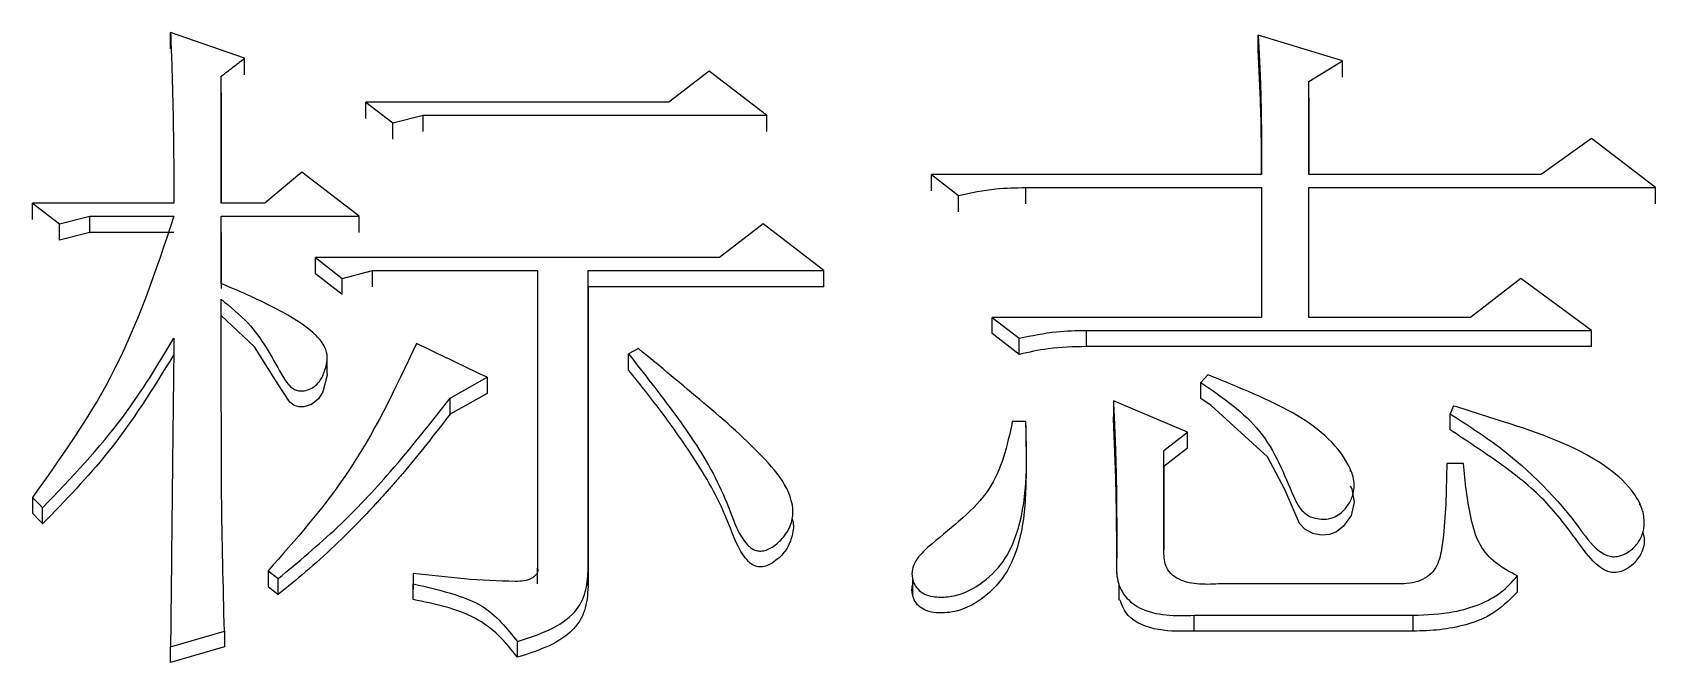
# Model space of a CAD drawing. Header units: millimetres. Extents: x 2085 to 4229, y 754 to 2271.
# Drawn here: x 2597.65 to 2602.86, y 2078.68 to 2080.7 of the extents above; entities that cross this region are included whole.
import ezdxf

# ---------------------------------------------------------------- set-up
doc = ezdxf.new("R2010")
doc.units = ezdxf.units.MM

msp = doc.modelspace()

# ---------------------------------------------------------------- linework, layer by layer
at = {"color": 7, "linetype": 'Continuous', "lineweight": 25}
for p, q in [((2598.3317, 2080.621), (2598.0937, 2080.704)), ((2598.0937, 2080.6508), (2598.0937, 2080.704)), ((2601.8581, 2080.6127), (2601.5877, 2080.6957)), ((2601.5877, 2080.6425), (2601.5877, 2080.6957)), ((2598.3317, 2080.568), (2598.3317, 2080.621)), ((2601.75, 2080.5463), (2601.8581, 2080.6127)), ((2601.8581, 2080.5597), (2601.8581, 2080.6127)), ((2598.256, 2080.1553), (2598.256, 2080.5629)), ((2598.256, 2080.5099), (2598.256, 2080.5629)), ((2599.8245, 2080.5795), (2599.6947, 2080.4799)), ((2600.0084, 2080.4383), (2599.8245, 2080.5795)), ((2598.256, 2080.5099), (2598.256, 2080.1553)), ((2601.75, 2080.247), (2601.75, 2080.5463)), ((2601.75, 2080.4934), (2601.75, 2080.5463)), ((2598.7211, 2080.4799), (2598.8077, 2080.4134)), ((2598.7211, 2080.427), (2598.7211, 2080.4799)), ((2601.75, 2080.4933), (2601.75, 2080.247)), ((2598.8077, 2080.4134), (2598.905, 2080.4383)), ((2598.8077, 2080.3606), (2598.8077, 2080.4134)), ((2598.905, 2080.3855), (2598.905, 2080.4383)), ((2600.0084, 2080.4383), (2600.0084, 2080.3855)), ((2602.6586, 2080.3635), (2602.4964, 2080.247)), ((2602.8642, 2080.2053), (2602.6586, 2080.3635)), ((2598.5156, 2080.2553), (2598.3966, 2080.1553)), ((2598.6995, 2080.1136), (2598.5156, 2080.2553)), ((2600.5384, 2080.247), (2600.625, 2080.1803)), ((2601.5985, 2080.247), (2600.5384, 2080.247)), ((2602.4964, 2080.247), (2601.75, 2080.247)), ((2600.8413, 2080.2053), (2601.5985, 2080.2053)), ((2600.8413, 2080.1528), (2600.8413, 2080.2053)), ((2601.5985, 2080.2053), (2601.5985, 2079.788)), ((2601.75, 2080.2053), (2602.8642, 2080.2053)), ((2601.75, 2079.788), (2601.75, 2080.2053)), ((2601.75, 2080.1528), (2601.75, 2080.2053)), ((2597.6502, 2080.1553), (2597.7368, 2080.0886)), ((2598.1045, 2080.1553), (2597.6502, 2080.1553)), ((2597.6502, 2080.1029), (2597.6502, 2080.1553)), ((2598.3966, 2080.1553), (2598.256, 2080.1553)), ((2600.625, 2080.1278), (2600.625, 2080.1803)), ((2597.7368, 2080.0886), (2597.8341, 2080.1136)), ((2597.7368, 2080.0362), (2597.7368, 2080.0886)), ((2597.8341, 2080.1136), (2598.1045, 2080.1136)), ((2597.8341, 2080.0612), (2597.8341, 2080.1136)), ((2598.256, 2080.1136), (2598.6995, 2080.1136)), ((2598.256, 2079.8967), (2598.256, 2080.1136)), ((2598.256, 2080.0612), (2598.256, 2080.1136)), ((2598.6995, 2080.0612), (2598.6995, 2080.1136)), ((2599.9976, 2080.0886), (2599.8569, 2079.9802)), ((2600.1923, 2079.9384), (2599.9976, 2080.0886)), ((2597.8341, 2080.0612), (2597.7368, 2080.0362)), ((2598.1045, 2080.0612), (2597.8341, 2080.0612)), ((2598.256, 2080.0612), (2598.256, 2079.8806)), ((2598.5589, 2079.9802), (2598.6454, 2079.9133)), ((2599.8569, 2079.9802), (2598.5589, 2079.9802)), ((2598.5589, 2079.9279), (2598.5589, 2079.9802)), ((2598.6454, 2079.8612), (2598.5589, 2079.9279)), ((2598.6454, 2079.9133), (2598.7428, 2079.9384)), ((2598.7428, 2079.9384), (2599.2728, 2079.9384)), ((2598.7428, 2079.8862), (2598.7428, 2079.9384)), ((2599.2728, 2079.9384), (2599.2728, 2078.9821)), ((2599.4351, 2079.9384), (2600.1923, 2079.9384)), ((2599.4351, 2078.9737), (2599.4351, 2079.9384)), ((2599.4351, 2079.8862), (2599.4351, 2079.9384)), ((2600.1923, 2079.8862), (2600.1923, 2079.9384)), ((2598.6454, 2079.8612), (2598.6454, 2079.9133)), ((2599.4351, 2079.8862), (2599.4351, 2078.9228)), ((2600.1923, 2079.8862), (2599.4351, 2079.8862)), ((2602.4315, 2079.9134), (2602.2692, 2079.788)), ((2602.6586, 2079.7462), (2602.4315, 2079.9134)), ((2600.7331, 2079.788), (2600.8197, 2079.7211)), ((2601.5985, 2079.788), (2600.7331, 2079.788)), ((2602.2692, 2079.788), (2601.75, 2079.788)), ((2600.8197, 2079.6691), (2600.7331, 2079.736)), ((2600.8197, 2079.6691), (2600.8197, 2079.7211)), ((2601.036, 2079.7462), (2602.6586, 2079.7462)), ((2601.036, 2079.6942), (2601.036, 2079.7462)), ((2602.6586, 2079.6942), (2602.6586, 2079.7462)), ((2598.597, 2079.6616), (2598.597, 2079.6639)), ((2599.5648, 2079.6189), (2599.5648, 2079.6708)), ((2602.6586, 2079.6942), (2601.036, 2079.6942)), ((2598.597, 2079.6118), (2598.597, 2079.6608)), ((2598.9916, 2079.5284), (2599.1106, 2079.5955)), ((2599.1106, 2079.5955), (2599.1106, 2079.5437)), ((2601.4255, 2079.6038), (2601.4038, 2079.5786)), ((2601.4038, 2079.5269), (2601.4038, 2079.5786)), ((2599.1106, 2079.5437), (2598.9916, 2079.4767)), ((2598.9916, 2079.4767), (2598.9916, 2079.5284)), ((2601.3606, 2079.4194), (2601.1226, 2079.52)), ((2601.1226, 2079.52), (2601.1226, 2079.4684)), ((2602.2043, 2079.4264), (2602.2043, 2079.478)), ((2600.8413, 2079.4529), (2600.7979, 2079.4529)), ((2600.8413, 2079.4411), (2600.8413, 2079.4014)), ((2601.2848, 2079.3606), (2601.3606, 2079.4194)), ((2601.3606, 2079.3679), (2601.3606, 2079.4194)), ((2601.3606, 2079.3679), (2601.2848, 2079.3092)), ((2601.2848, 2079.0411), (2601.2848, 2079.3606)), ((2601.2848, 2079.3092), (2601.2848, 2079.3606)), ((2601.2848, 2079.3092), (2601.2848, 2079.0411)), ((2601.8843, 2079.2931), (2601.8843, 2079.2993)), ((2602.2476, 2079.3186), (2602.1935, 2079.3186)), ((2600.0673, 2079.2459), (2600.0673, 2079.2494)), ((2597.6502, 2079.2095), (2597.6502, 2079.1582)), ((2597.6827, 2079.1246), (2597.6827, 2079.1758)), ((2602.8135, 2079.1845), (2602.8135, 2079.1902)), ((2601.1334, 2078.9649), (2601.1334, 2079.0159)), ((2598.4074, 2078.9738), (2598.4399, 2078.9484)), ((2598.4074, 2078.9738), (2598.4074, 2078.9228)), ((2598.4399, 2078.8975), (2598.4399, 2078.9484)), ((2598.8726, 2078.9653), (2598.8726, 2078.9316)), ((2598.8726, 2078.9653), (2598.8726, 2078.9143)), ((2599.2728, 2078.9312), (2599.2728, 2078.9821)), ((2599.4351, 2078.9228), (2599.4351, 2078.9737)), ((2600.4776, 2078.9465), (2600.4776, 2078.8953)), ((2602.4207, 2078.906), (2602.4207, 2078.9569)), ((2598.4074, 2078.9228), (2598.4399, 2078.8975)), ((2598.8726, 2078.8807), (2598.8726, 2078.9316)), ((2601.1404, 2078.9303), (2601.1404, 2078.8791)), ((2602.0204, 2078.9316), (2601.4687, 2078.9316)), ((2601.3822, 2078.8304), (2602.0853, 2078.8304)), ((2601.3822, 2078.7797), (2601.3822, 2078.8304)), ((2602.0853, 2078.7797), (2602.0853, 2078.8304)), ((2598.0937, 2078.7291), (2598.2668, 2078.7798)), ((2598.2668, 2078.7798), (2598.2668, 2078.7291)), ((2602.0853, 2078.7797), (2601.3822, 2078.7797)), ((2598.0937, 2078.6785), (2598.0937, 2078.7291)), ((2598.2668, 2078.7291), (2598.0937, 2078.6785)), ((2599.2079, 2078.6954), (2599.2079, 2078.746))]:
    msp.add_line(p, q, dxfattribs=at)
at = {"color": 7, "linetype": 'Continuous', "lineweight": 25, "flags": 128}
for points in [[(2599.6947, 2080.4799), (2599.2247, 2080.4799), (2598.7211, 2080.4799)], [(2598.905, 2080.4383), (2599.375, 2080.4383), (2600.0084, 2080.4383)], [(2600.5384, 2080.1944), (2600.5384, 2080.2075), (2600.5384, 2080.2207), (2600.5384, 2080.2338), (2600.5384, 2080.247)], [(2602.8642, 2080.1528), (2602.8642, 2080.166), (2602.8642, 2080.1857), (2602.8642, 2080.2053)], [(2598.5957, 2079.6117), (2598.597, 2079.6023), (2598.5827, 2079.549), (2598.5685, 2079.5261), (2598.5462, 2079.5082), (2598.5217, 2079.5004), (2598.5061, 2079.5004), (2598.4913, 2079.5051), (2598.4772, 2079.5158), (2598.4366, 2079.5773), (2598.3633, 2079.6929), (2598.256, 2079.7945), (2598.256, 2079.7945)], [(2600.7331, 2079.736), (2600.7331, 2079.749), (2600.7331, 2079.762), (2600.7331, 2079.775), (2600.7331, 2079.788)], [(2599.5973, 2079.6875), (2599.581, 2079.6792), (2599.5648, 2079.6708)], [(2601.8828, 2079.247), (2601.8884, 2079.2374), (2601.8961, 2079.1945), (2601.8861, 2079.1516), (2601.8622, 2079.1165), (2601.8397, 2079.099), (2601.8163, 2079.0901), (2601.7909, 2079.0882), (2601.7637, 2079.0934), (2601.7376, 2079.1072), (2601.7202, 2079.1259), (2601.6735, 2079.2352), (2601.6179, 2079.3396), (2601.4366, 2079.5046), (2601.4038, 2079.5269), (2601.4038, 2079.5269)], [(2602.2151, 2079.5033), (2602.2097, 2079.4907), (2602.2043, 2079.4781)]]:
    msp.add_lwpolyline(points, dxfattribs=at)
at = {"color": 7, "linetype": 'Continuous', "lineweight": 25}
for points, knots in [([(2598.0937, 2080.704), (2598.0962, 2080.6377), (2598.1009, 2080.5134), (2598.1038, 2080.3305), (2598.1043, 2080.2137), (2598.1045, 2080.1553)], [0, 0, 0, 0, 0.362921, 0.681445, 1, 1, 1, 1]), ([(2601.5877, 2080.6957), (2601.5878, 2080.693), (2601.5881, 2080.6875), (2601.5886, 2080.6793), (2601.589, 2080.6712), (2601.5894, 2080.663), (2601.5898, 2080.6562), (2601.5901, 2080.6494), (2601.5904, 2080.6426), (2601.5909, 2080.6344), (2601.5912, 2080.6276), (2601.5915, 2080.6208), (2601.5918, 2080.614), (2601.5922, 2080.6058), (2601.5925, 2080.599), (2601.5929, 2080.5922), (2601.5932, 2080.5854), (2601.5934, 2080.5786), (2601.5937, 2080.5718), (2601.594, 2080.565), (2601.5943, 2080.5568), (2601.5946, 2080.55), (2601.5948, 2080.5432), (2601.5951, 2080.5363), (2601.5953, 2080.5295), (2601.5955, 2080.5227), (2601.5957, 2080.5159), (2601.5959, 2080.5077), (2601.5961, 2080.5009), (2601.5963, 2080.4941), (2601.5965, 2080.4872), (2601.5966, 2080.4804), (2601.5968, 2080.4736), (2601.5969, 2080.4668), (2601.5971, 2080.4586), (2601.5972, 2080.4518), (2601.5973, 2080.4449), (2601.5974, 2080.4381), (2601.5975, 2080.4313), (2601.5976, 2080.4245), (2601.5977, 2080.4176), (2601.5978, 2080.4108), (2601.5978, 2080.404), (2601.5979, 2080.3971), (2601.598, 2080.389), (2601.5981, 2080.3821), (2601.5981, 2080.3753), (2601.5982, 2080.3685), (2601.5982, 2080.3616), (2601.5982, 2080.3548), (2601.5983, 2080.348), (2601.5983, 2080.3398), (2601.5983, 2080.3329), (2601.5984, 2080.3261), (2601.5984, 2080.3193), (2601.5984, 2080.3124), (2601.5984, 2080.3056), (2601.5985, 2080.2988), (2601.5985, 2080.2906), (2601.5985, 2080.2837), (2601.5985, 2080.2769), (2601.5985, 2080.2701), (2601.5985, 2080.2632), (2601.5985, 2080.2555), (2601.5985, 2080.2506), (2601.5985, 2080.247)], [0, 0, 0, 0, 0.018243, 0.036487, 0.05473, 0.072974, 0.091217, 0.100339, 0.118582, 0.136826, 0.155069, 0.164191, 0.182434, 0.200678, 0.218921, 0.228043, 0.246286, 0.26453, 0.273652, 0.291895, 0.310138, 0.328382, 0.337504, 0.355747, 0.37399, 0.383112, 0.401356, 0.419599, 0.437843, 0.446964, 0.465208, 0.483451, 0.492573, 0.510816, 0.52906, 0.547303, 0.556425, 0.574668, 0.592912, 0.602033, 0.620277, 0.63852, 0.647642, 0.665886, 0.684129, 0.702372, 0.711494, 0.729738, 0.747981, 0.757103, 0.775346, 0.79359, 0.811833, 0.820955, 0.839198, 0.857442, 0.866563, 0.884807, 0.90305, 0.921294, 0.930415, 0.948659, 0.966902, 0.976024, 1, 1, 1, 1]), ([(2598.256, 2080.5629), (2598.2686, 2080.5726), (2598.2938, 2080.592), (2598.3191, 2080.6113), (2598.3317, 2080.621)], [0, 0, 0, 0, 0.499999, 1, 1, 1, 1]), ([(2601.5983, 2080.247), (2601.5983, 2080.2732), (2601.5982, 2080.3431), (2601.5963, 2080.4751), (2601.5909, 2080.5806), (2601.5877, 2080.6425)], [0, 0, 0, 0, 0.198354, 0.529431, 1, 1, 1, 1]), ([(2600.625, 2080.1803), (2600.6647, 2080.1886), (2600.7359, 2080.2034), (2600.809, 2080.2047), (2600.8413, 2080.2053)], [0, 0, 0, 0, 0.558835, 1, 1, 1, 1]), ([(2598.1045, 2080.1136), (2598.046, 2079.9365), (2597.9409, 2079.6185), (2597.7394, 2079.335), (2597.6501, 2079.2094)], [0, 0, 0, 0, 0.556928, 1, 1, 1, 1]), ([(2598.256, 2079.8465), (2598.2862, 2079.8221), (2598.3702, 2079.7539), (2598.425, 2079.6481), (2598.4693, 2079.5725), (2598.4907, 2079.5561), (2598.5046, 2079.5516), (2598.5207, 2079.5512), (2598.5387, 2079.5556), (2598.5576, 2079.5659), (2598.5768, 2079.5858), (2598.5907, 2079.6187), (2598.6005, 2079.6564), (2598.5904, 2079.6967), (2598.5466, 2079.7504), (2598.4407, 2079.8145), (2598.3341, 2079.8643), (2598.2659, 2079.8926), (2598.256, 2079.8967)], [0, 0, 0, 0, 0.11687, 0.3258, 0.377744, 0.393029, 0.405901, 0.418726, 0.438143, 0.45802, 0.48112, 0.522189, 0.572441, 0.606763, 0.655286, 0.785224, 0.968955, 1, 1, 1, 1]), ([(2598.2668, 2078.7798), (2598.263, 2078.9254), (2598.2573, 2079.1439), (2598.2572, 2079.3797), (2598.2569, 2079.4794), (2598.2568, 2079.5156), (2598.2567, 2079.5382), (2598.2567, 2079.5563), (2598.2566, 2079.5744), (2598.2566, 2079.5925), (2598.2565, 2079.6106), (2598.2565, 2079.6242), (2598.2564, 2079.6378), (2598.2564, 2079.6558), (2598.2564, 2079.6739), (2598.2563, 2079.692), (2598.2563, 2079.7056), (2598.2563, 2079.7237), (2598.2562, 2079.7395), (2598.2562, 2079.753), (2598.2562, 2079.7598), (2598.2562, 2079.7666), (2598.2561, 2079.7756), (2598.2561, 2079.7846), (2598.2561, 2079.7937), (2598.2561, 2079.8004), (2598.2561, 2079.8095), (2598.256, 2079.8185), (2598.256, 2079.8275), (2598.256, 2079.8361), (2598.256, 2079.8424), (2598.256, 2079.8465)], [0, 0, 0, 0, 0.4081563, 0.61223, 0.6632482, 0.6887574, 0.7142665, 0.727021, 0.7397756, 0.7652847, 0.7780392, 0.7907938, 0.8035483, 0.8163029, 0.841812, 0.8545666, 0.8673211, 0.8800757, 0.9055848, 0.911962, 0.9183393, 0.9247166, 0.9310939, 0.9438484, 0.9502257, 0.956603, 0.9629803, 0.9757348, 0.9821121, 0.9884894, 1, 1, 1, 1]), ([(2597.6827, 2079.1758), (2597.774, 2079.2715), (2597.9364, 2079.4415), (2598.0534, 2079.636), (2598.1045, 2079.7211)], [0, 0, 0, 0, 0.562943, 1, 1, 1, 1]), ([(2598.1045, 2079.7211), (2598.1032, 2079.5991), (2598.1017, 2079.4695), (2598.1002, 2079.332), (2598.0998, 2079.3014), (2598.0995, 2079.2708), (2598.0992, 2079.2402), (2598.0988, 2079.2096), (2598.0985, 2079.179), (2598.0982, 2079.1484), (2598.0979, 2079.1177), (2598.0975, 2079.0871), (2598.0972, 2079.0565), (2598.0969, 2079.0258), (2598.0966, 2078.9951), (2598.0962, 2078.9568), (2598.0958, 2078.9261), (2598.0955, 2078.8954), (2598.0952, 2078.8647), (2598.0949, 2078.8379), (2598.0946, 2078.811), (2598.0945, 2078.7956), (2598.0943, 2078.7803), (2598.0941, 2078.766), (2598.0939, 2078.7489), (2598.0938, 2078.7357), (2598.0937, 2078.7291)], [0, 0, 0, 0, 0.370203, 0.393341, 0.416478, 0.462753, 0.485891, 0.509029, 0.555304, 0.578441, 0.601579, 0.647854, 0.670992, 0.694129, 0.740405, 0.763542, 0.809817, 0.832955, 0.856093, 0.902368, 0.913937, 0.937074, 0.948643, 0.960212, 0.980106, 1, 1, 1, 1]), ([(2600.8197, 2079.7211), (2600.8594, 2079.7294), (2600.9306, 2079.7443), (2601.0037, 2079.7456), (2601.036, 2079.7462)], [0, 0, 0, 0, 0.558835, 1, 1, 1, 1]), ([(2598.1045, 2079.6691), (2598.0382, 2079.5613), (2597.9191, 2079.3676), (2597.7553, 2079.1992), (2597.6827, 2079.1246)], [0, 0, 0, 0, 0.556785, 1, 1, 1, 1]), ([(2598.8834, 2079.7043), (2598.8155, 2079.5591), (2598.6935, 2079.2982), (2598.4953, 2079.0735), (2598.4074, 2078.9738)], [0, 0, 0, 0, 0.556366, 1, 1, 1, 1]), ([(2599.1106, 2079.5955), (2599.0812, 2079.6095), (2599.0286, 2079.6347), (2598.9529, 2079.671), (2598.9065, 2079.6932), (2598.8834, 2079.7043)], [0, 0, 0, 0, 0.387829, 0.693915, 1, 1, 1, 1]), ([(2599.5648, 2079.6708), (2599.6151, 2079.6067), (2599.7158, 2079.4787), (2599.8305, 2079.31), (2599.8926, 2079.1651), (2599.9207, 2079.0816), (2599.9601, 2079.045), (2599.975, 2079.0378), (2599.9908, 2079.0362), (2600.0109, 2079.0405), (2600.0388, 2079.0558), (2600.0686, 2079.0855), (2600.0916, 2079.1282), (2600.0954, 2079.1819), (2600.0711, 2079.2539), (2599.9736, 2079.3695), (2599.807, 2079.5136), (2599.6673, 2079.6295), (2599.5972, 2079.6875)], [0, 0, 0, 0, 0.1458904, 0.2918477, 0.3649261, 0.4381404, 0.4497084, 0.4574875, 0.4653247, 0.4747758, 0.4903238, 0.5180258, 0.5474199, 0.5770634, 0.6172548, 0.685721, 0.8425064, 1, 1, 1, 1]), ([(2601.036, 2079.6942), (2600.9949, 2079.6932), (2600.9217, 2079.6914), (2600.8508, 2079.6759), (2600.8197, 2079.6691)], [0, 0, 0, 0, 0.561085, 1, 1, 1, 1]), ([(2600.0894, 2079.142), (2600.0894, 2079.1419), (2600.0969, 2079.1269), (2600.0934, 2079.0922), (2600.0779, 2079.0467), (2600.0495, 2079.0143), (2600.0226, 2078.9952), (2600.0022, 2078.987), (2599.9846, 2078.9852), (2599.9691, 2078.9888), (2599.9511, 2079.0007), (2599.9127, 2079.0489), (2599.8744, 2079.1718), (2599.7848, 2079.3251), (2599.6741, 2079.4817), (2599.6024, 2079.5736), (2599.565, 2079.6187), (2599.5648, 2079.6189)], [0, 0, 0, 0, 0.000541, 0.052262, 0.10428, 0.152425, 0.178787, 0.199916, 0.213282, 0.226749, 0.243025, 0.274546, 0.411233, 0.645125, 0.822307, 0.999061, 1, 1, 1, 1]), ([(2601.4038, 2079.5786), (2601.4735, 2079.5305), (2601.6143, 2079.4332), (2601.6756, 2079.2701), (2601.7177, 2079.1766), (2601.7425, 2079.1528), (2601.7693, 2079.1415), (2601.7989, 2079.1378), (2601.8276, 2079.1427), (2601.8548, 2079.1586), (2601.8773, 2079.1838), (2601.8951, 2079.2197), (2601.8984, 2079.2661), (2601.871, 2079.3342), (2601.7784, 2079.4452), (2601.6087, 2079.5293), (2601.4762, 2079.5832), (2601.4255, 2079.6038)], [0, 0, 0, 0, 0.175531, 0.354652, 0.388166, 0.407747, 0.427401, 0.446675, 0.466945, 0.484382, 0.511375, 0.539761, 0.574487, 0.616877, 0.705288, 0.887114, 1, 1, 1, 1]), ([(2598.4399, 2078.9484), (2598.5043, 2079.0022), (2598.6331, 2079.1099), (2598.8166, 2079.3052), (2598.9291, 2079.4487), (2598.9916, 2079.5284)], [0, 0, 0, 0, 0.30776, 0.615622, 1, 1, 1, 1]), ([(2601.1226, 2079.52), (2601.1227, 2079.517), (2601.123, 2079.5111), (2601.1234, 2079.5021), (2601.1238, 2079.4932), (2601.1242, 2079.4843), (2601.1246, 2079.4753), (2601.1249, 2079.4679), (2601.1253, 2079.4604), (2601.1256, 2079.453), (2601.126, 2079.444), (2601.1264, 2079.4351), (2601.1267, 2079.4276), (2601.127, 2079.4202), (2601.1273, 2079.4127), (2601.1276, 2079.4052), (2601.1279, 2079.3978), (2601.1282, 2079.3903), (2601.1285, 2079.3814), (2601.1288, 2079.3724), (2601.1291, 2079.3649), (2601.1293, 2079.3575), (2601.1296, 2079.35), (2601.1299, 2079.3411), (2601.1301, 2079.3336), (2601.1304, 2079.3231), (2601.1307, 2079.3127), (2601.131, 2079.3007), (2601.1311, 2079.2933), (2601.1313, 2079.2858), (2601.1315, 2079.2783), (2601.1316, 2079.2709), (2601.1318, 2079.2634), (2601.1319, 2079.2559), (2601.132, 2079.247), (2601.1322, 2079.238), (2601.1323, 2079.2305), (2601.1324, 2079.223), (2601.1325, 2079.2156), (2601.1326, 2079.2066), (2601.1327, 2079.1991), (2601.1327, 2079.1916), (2601.1328, 2079.1842), (2601.1329, 2079.1752), (2601.1329, 2079.1677), (2601.133, 2079.1602), (2601.133, 2079.1527), (2601.1331, 2079.1438), (2601.1331, 2079.1363), (2601.1332, 2079.1288), (2601.1332, 2079.1213), (2601.1332, 2079.1123), (2601.1333, 2079.1049), (2601.1333, 2079.0974), (2601.1333, 2079.0899), (2601.1333, 2079.0809), (2601.1333, 2079.0734), (2601.1333, 2079.0659), (2601.1334, 2079.0585), (2601.1334, 2079.0495), (2601.1334, 2079.042), (2601.1334, 2079.0345), (2601.1334, 2079.0263), (2601.1334, 2079.0196), (2601.1334, 2079.0159)], [0, 0, 0, 0, 0.017781, 0.035561, 0.053342, 0.071122, 0.088903, 0.106683, 0.115574, 0.133354, 0.151135, 0.168916, 0.186696, 0.195586, 0.213367, 0.231148, 0.240038, 0.257818, 0.275599, 0.29338, 0.31116, 0.320051, 0.337831, 0.355612, 0.373392, 0.382283, 0.417844, 0.435624, 0.453405, 0.462295, 0.480076, 0.497857, 0.506747, 0.524527, 0.542308, 0.560089, 0.577869, 0.586759, 0.60454, 0.622321, 0.640101, 0.648992, 0.666772, 0.684553, 0.702333, 0.711224, 0.729004, 0.746785, 0.764565, 0.773456, 0.791236, 0.809017, 0.826797, 0.835688, 0.853468, 0.871249, 0.889029, 0.89792, 0.9157, 0.933481, 0.951262, 0.960152, 0.977932, 1, 1, 1, 1]), ([(2598.9916, 2079.4767), (2598.9421, 2079.4126), (2598.8911, 2079.3465), (2598.8347, 2079.2806), (2598.8306, 2079.2758), (2598.8264, 2079.271), (2598.8222, 2079.2662), (2598.818, 2079.2613), (2598.8138, 2079.2565), (2598.8096, 2079.2517), (2598.8054, 2079.2469), (2598.8012, 2079.2422), (2598.7978, 2079.2383), (2598.7935, 2079.2336), (2598.7893, 2079.2288), (2598.785, 2079.224), (2598.7807, 2079.2193), (2598.7773, 2079.2155), (2598.773, 2079.2107), (2598.7687, 2079.206), (2598.7643, 2079.2012), (2598.7583, 2079.1946), (2598.74, 2079.1748), (2598.6661, 2079.0961), (2598.5642, 2078.9981), (2598.4693, 2078.9214), (2598.4399, 2078.8975)], [0, 0, 0, 0, 0.307844, 0.317463, 0.327082, 0.331891, 0.34151, 0.351128, 0.355938, 0.365557, 0.375175, 0.379985, 0.389603, 0.394413, 0.404031, 0.41365, 0.41846, 0.428078, 0.432888, 0.442506, 0.452125, 0.456934, 0.476172, 0.553125, 0.861264, 1, 1, 1, 1]), ([(2601.1334, 2078.9649), (2601.1334, 2079.0128), (2601.1333, 2079.1086), (2601.1309, 2079.2765), (2601.1257, 2079.3963), (2601.1226, 2079.4684)], [0, 0, 0, 0, 0.284865, 0.569737, 1, 1, 1, 1]), ([(2602.2043, 2079.478), (2602.2578, 2079.4436), (2602.4199, 2079.3394), (2602.5733, 2079.1809), (2602.6675, 2079.0427), (2602.7124, 2079.0204), (2602.7316, 2079.0179), (2602.7528, 2079.0212), (2602.7787, 2079.0334), (2602.8051, 2079.0568), (2602.8239, 2079.0901), (2602.8302, 2079.1296), (2602.8218, 2079.1796), (2602.7823, 2079.2464), (2602.6452, 2079.363), (2602.4353, 2079.4342), (2602.2689, 2079.4868), (2602.2153, 2079.5032), (2602.2151, 2079.5033)], [0, 0, 0, 0, 0.116248, 0.351545, 0.417546, 0.429975, 0.440278, 0.450547, 0.466965, 0.490882, 0.515264, 0.540739, 0.570383, 0.616277, 0.689853, 0.900941, 0.999644, 1, 1, 1, 1]), ([(2600.8413, 2079.4014), (2600.8421, 2079.3473), (2600.8439, 2079.2346), (2600.8304, 2079.0844), (2600.7805, 2078.9568), (2600.708, 2078.8834), (2600.6311, 2078.844), (2600.5741, 2078.8357), (2600.532, 2078.8411), (2600.5062, 2078.8517), (2600.4877, 2078.8693), (2600.4771, 2078.8923), (2600.4735, 2078.9161), (2600.4786, 2078.9304), (2600.4807, 2078.9365)], [0, 0, 0, 0, 0.198609, 0.413548, 0.548586, 0.684419, 0.755202, 0.826554, 0.860883, 0.887727, 0.914733, 0.945634, 0.976974, 1, 1, 1, 1]), ([(2600.7979, 2079.4529), (2600.7813, 2079.376), (2600.7477, 2079.2204), (2600.5904, 2079.1049), (2600.5041, 2079.0291), (2600.4802, 2078.9963), (2600.4735, 2078.9642), (2600.4787, 2078.9372), (2600.4924, 2078.9142), (2600.5145, 2078.8977), (2600.5486, 2078.8884), (2600.5918, 2078.8883), (2600.6487, 2078.9018), (2600.716, 2078.9419), (2600.7816, 2079.0121), (2600.8496, 2079.1835), (2600.8449, 2079.3352), (2600.8414, 2079.4501), (2600.8413, 2079.4529)], [0, 0, 0, 0, 0.166517, 0.336736, 0.370754, 0.398968, 0.419707, 0.44043, 0.457693, 0.475082, 0.493885, 0.523597, 0.555079, 0.603262, 0.6747, 0.747935, 0.993843, 1, 1, 1, 1]), ([(2602.823, 2079.0986), (2602.8253, 2079.0891), (2602.8308, 2079.0661), (2602.8201, 2079.0289), (2602.7966, 2078.9962), (2602.7684, 2078.9765), (2602.7441, 2078.9681), (2602.7238, 2078.9671), (2602.7022, 2078.9733), (2602.662, 2079.0006), (2602.6028, 2079.0828), (2602.5133, 2079.2047), (2602.3636, 2079.3216), (2602.2576, 2079.3913), (2602.2043, 2079.4264)], [0, 0, 0, 0, 0.034911, 0.084718, 0.134766, 0.17238, 0.196269, 0.215447, 0.234674, 0.265974, 0.373163, 0.581862, 0.78957, 1, 1, 1, 1]), ([(2602.1935, 2079.3186), (2602.1922, 2079.2411), (2602.1907, 2079.1434), (2602.1755, 2079.0271), (2602.1563, 2078.9666), (2602.0921, 2078.9303), (2602.0447, 2078.9312), (2602.0204, 2078.9316)], [0, 0, 0, 0, 0.490042, 0.617207, 0.745492, 0.869777, 1, 1, 1, 1]), ([(2602.4207, 2078.9569), (2602.3964, 2078.9698), (2602.3486, 2078.9954), (2602.2923, 2079.0594), (2602.2705, 2079.1418), (2602.2552, 2079.2298), (2602.2501, 2079.289), (2602.2476, 2079.3186)], [0, 0, 0, 0, 0.1777081, 0.35, 0.5672223, 0.7837017, 1, 1, 1, 1]), ([(2597.6502, 2079.2094), (2597.6556, 2079.2038), (2597.6664, 2079.1926), (2597.6772, 2079.1814), (2597.6827, 2079.1758)], [0, 0, 0, 0, 0.5, 1, 1, 1, 1]), ([(2597.6502, 2079.1582), (2597.6529, 2079.1553), (2597.6584, 2079.1497), (2597.6692, 2079.1385), (2597.6773, 2079.1301), (2597.6827, 2079.1246)], [0, 0, 0, 0, 0.25287, 0.505739, 1, 1, 1, 1]), ([(2601.4687, 2078.9316), (2601.4457, 2078.9303), (2601.4001, 2078.9279), (2601.3419, 2078.9385), (2601.3056, 2078.9634), (2601.2848, 2078.9965), (2601.2848, 2079.0237), (2601.2848, 2079.0411)], [0, 0, 0, 0, 0.261231, 0.519065, 0.649006, 0.774533, 1, 1, 1, 1]), ([(2601.1334, 2079.0159), (2601.1323, 2078.9959), (2601.1301, 2078.9558), (2601.1505, 2078.8955), (2601.2082, 2078.8469), (2601.2922, 2078.8277), (2601.352, 2078.8295), (2601.3822, 2078.8304)], [0, 0, 0, 0, 0.177715, 0.356357, 0.541048, 0.768767, 1, 1, 1, 1]), ([(2599.2726, 2078.9821), (2599.2731, 2078.9793), (2599.2739, 2078.9739), (2599.2713, 2078.9649), (2599.2648, 2078.9563), (2599.251, 2078.9465), (2599.229, 2078.9395), (2599.1001, 2078.9387), (2598.9817, 2078.9525), (2598.8726, 2078.9653)], [0, 0, 0, 0, 0.022685, 0.043674, 0.07363, 0.104665, 0.167541, 0.232295, 1, 1, 1, 1]), ([(2599.2079, 2078.746), (2599.2424, 2078.7571), (2599.3104, 2078.7788), (2599.3934, 2078.8316), (2599.431, 2078.9044), (2599.4337, 2078.9507), (2599.4351, 2078.9737)], [0, 0, 0, 0, 0.291823, 0.574939, 0.78881, 1, 1, 1, 1]), ([(2602.0853, 2078.8304), (2602.1297, 2078.8322), (2602.2025, 2078.8351), (2602.2981, 2078.8629), (2602.3702, 2078.901), (2602.404, 2078.9384), (2602.4207, 2078.9569)], [0, 0, 0, 0, 0.347259, 0.569852, 0.787887, 1, 1, 1, 1]), ([(2598.8726, 2078.9316), (2598.9188, 2078.921), (2598.9946, 2078.9037), (2599.095, 2078.8653), (2599.1581, 2078.8087), (2599.1914, 2078.7668), (2599.2079, 2078.746)], [0, 0, 0, 0, 0.348609, 0.571047, 0.787247, 1, 1, 1, 1]), ([(2599.2079, 2078.6954), (2599.1893, 2078.7191), (2599.1516, 2078.7671), (2599.0458, 2078.8464), (2598.9423, 2078.8669), (2598.8726, 2078.8807)], [0, 0, 0, 0, 0.242139, 0.4889, 1, 1, 1, 1]), ([(2599.4351, 2078.9228), (2599.4333, 2078.8966), (2599.4306, 2078.8571), (2599.407, 2078.8077), (2599.3687, 2078.7638), (2599.2999, 2078.7245), (2599.2388, 2078.7052), (2599.2079, 2078.6954)], [0, 0, 0, 0, 0.2394193, 0.3609412, 0.4846672, 0.7394044, 1, 1, 1, 1]), ([(2601.3822, 2078.7797), (2601.3442, 2078.7786), (2601.2697, 2078.7766), (2601.1698, 2078.8134), (2601.1506, 2078.8623), (2601.1435, 2078.8804)], [0, 0, 0, 0, 0.396511, 0.777724, 1, 1, 1, 1]), ([(2602.4207, 2078.906), (2602.3931, 2078.8782), (2602.3469, 2078.8317), (2602.2546, 2078.798), (2602.1713, 2078.7817), (2602.114, 2078.7803), (2602.0853, 2078.7797)], [0, 0, 0, 0, 0.329057, 0.550037, 0.774412, 1, 1, 1, 1])]:
    msp.add_open_spline(points, degree=3, knots=knots, dxfattribs=at)

doc.saveas('drawing.dxf')
